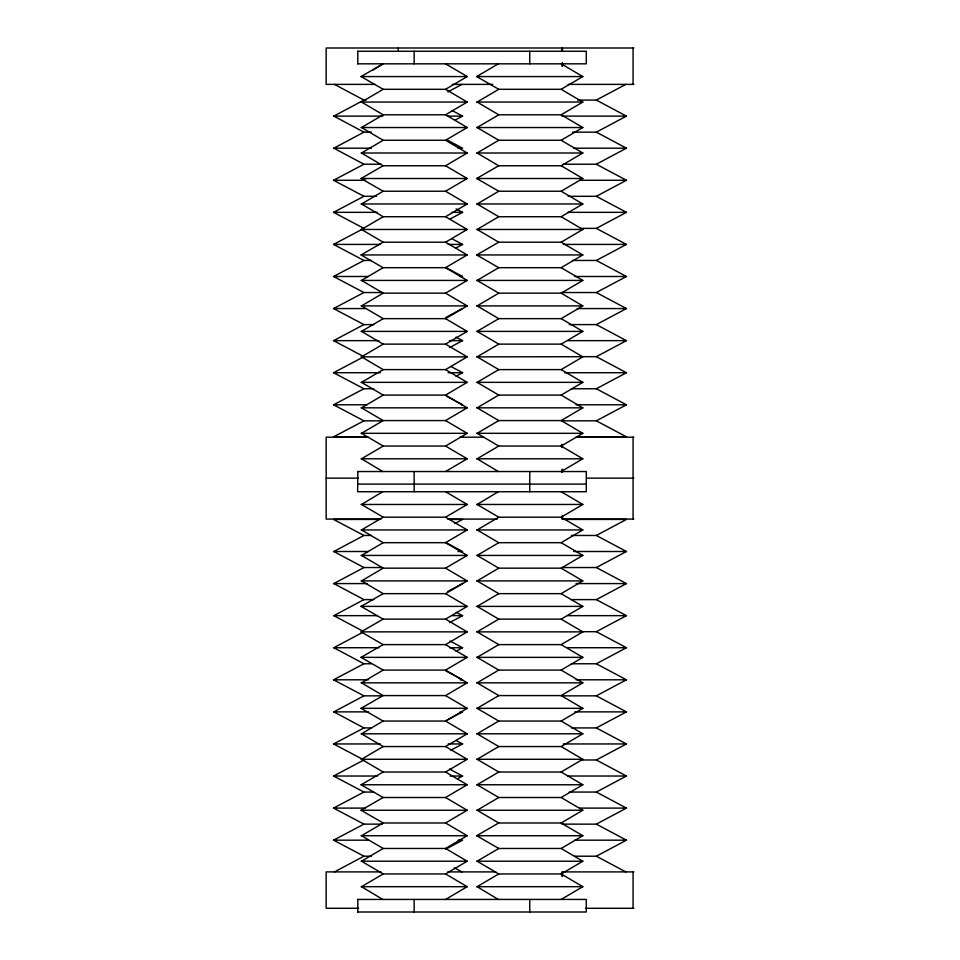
<?xml version="1.0" encoding="UTF-8"?>
<svg xmlns="http://www.w3.org/2000/svg" width="960" height="960" viewBox="0 0 960 960"><rect width="100%" height="100%" fill="white"/><g stroke="black" fill="none" stroke-linecap="round" stroke-linejoin="round"><path stroke-width="1.44" d="M357.648 471.54L586.296 471.54L586.296 491.724L357.648 491.724L357.804 471.54M372.72 70.2L383.064 63.828L361.08 76.572L383.172 89.304L361.5 102.048L383.172 114.792L361.5 127.536L383.172 140.268L361.5 153.012L383.088 165.756L361.08 178.5L383.172 191.232L361.5 203.976L383.172 216.72L361.5 229.464L383.172 242.196L361.08 254.94L383.088 267.684L361.5 280.428L383.172 293.16L361.5 305.904L383.172 318.648L361.5 331.392L383.172 344.124L361.5 356.868L383.172 369.612L361.5 382.356L383.172 395.088L361.5 407.832L383.172 420.576L361.5 433.32L383.172 446.052L361.5 458.796L382.74 471.54M382.74 491.724L361.5 504.468L383.172 517.2L361.5 529.944L383.172 542.688L361.5 555.432L383.172 568.164L361.5 580.908L383.172 593.652L361.08 606.396L383.088 619.128L361.08 631.872L383.088 644.616L361.08 657.36L383.088 670.092L361.5 682.836L383.088 695.58L361.08 708.324L383.088 721.056L361.5 733.8L383.172 746.544L361.5 759.288L383.172 772.02L361.08 784.764L383.088 797.508L361.08 810.252L383.172 822.984L361.5 835.728L383.172 848.472L361.5 861.216L383.172 873.948L361.5 886.692L382.74 899.436M498.336 491.724L477.096 504.468L498.768 517.2L477.096 529.944L498.768 542.688L477.096 555.432L498.768 568.164L477.096 580.908L498.768 593.652L477.096 606.396L498.768 619.128L477.096 631.872L498.768 644.616L477.096 657.36L498.768 670.092L477.096 682.836L498.768 695.58L477.096 708.324L498.768 721.056L477.096 733.8L498.768 746.544L477.096 759.288L498.768 772.02L477.096 784.764L498.768 797.508L477.096 810.252L498.696 822.984L476.676 835.728L498.768 848.472L477.096 861.216L498.768 873.948L477.096 886.692L498.336 899.436M382.74 89.304L445.56 89.304L467.22 76.572L445.56 63.828M498.336 471.54L477.096 458.796L498.768 446.052L477.096 433.32L498.768 420.576L477.096 407.832L498.768 395.088L477.096 382.356L498.768 369.612L477.096 356.868L498.768 344.124L477.096 331.392L498.768 318.648L477.096 305.904L498.768 293.16L477.096 280.428L498.696 267.684L476.676 254.94L498.768 242.196L477.096 229.464L498.768 216.72L477.096 203.976L498.768 191.232L476.676 178.5L498.696 165.756L477.096 153.012L498.768 140.268L477.096 127.536L498.768 114.792L477.096 102.048L498.768 89.304L476.676 76.572L498.336 63.828M382.74 114.792L445.56 114.792L467.22 102.048L445.56 89.304M382.74 140.268L445.56 140.268L467.22 127.536L445.56 114.792M498.336 89.304L561.168 89.304L582.828 76.572L561.168 63.828M382.74 165.756L445.56 165.756L467.22 153.012L445.56 140.268M498.336 114.792L561.168 114.792L582.828 102.048L561.168 89.304M382.74 191.232L445.56 191.232L467.22 178.5L445.56 165.756M498.336 140.268L561.168 140.268L582.828 127.536L561.168 114.792M382.74 216.72L445.56 216.72L467.22 203.976L445.56 191.232M498.336 165.756L561.168 165.756L582.828 153.012L561.168 140.268M382.74 242.196L445.56 242.196L467.22 229.464L445.56 216.72M498.336 191.232L561.168 191.232L582.828 178.5L561.168 165.756M382.74 267.684L445.56 267.684L467.22 254.94L445.56 242.196M498.336 216.72L561.168 216.72L582.828 203.976L561.168 191.232M382.74 293.16L445.56 293.16L467.22 280.428L445.56 267.684M498.336 242.196L561.168 242.196L582.828 229.464L561.168 216.72M382.74 318.648L445.56 318.648L467.22 305.904L445.56 293.16M498.336 267.684L561.168 267.684L582.828 254.94L561.168 242.196M382.74 344.124L445.56 344.124L467.22 331.392L445.56 318.648M498.336 293.16L561.168 293.16L582.828 280.428L561.168 267.684M382.74 369.612L445.56 369.612L467.22 356.868L445.56 344.124M498.336 318.648L561.168 318.648L582.828 305.904L561.168 293.16M382.74 395.088L445.56 395.088L467.22 382.356L445.56 369.612M498.336 344.124L561.168 344.124L582.828 331.392L561.168 318.648M382.74 420.576L445.56 420.576L467.22 407.832L445.56 395.088M498.336 369.612L561.168 369.612L582.828 356.868L561.168 344.124M382.74 446.052L445.56 446.052L467.22 433.32L445.56 420.576M498.336 395.088L561.168 395.088L582.828 382.356L561.168 369.612M445.56 471.54L467.22 458.796L445.56 446.052M498.336 420.576L561.168 420.576L582.828 407.832L561.168 395.088M498.336 446.052L561.168 446.052L582.828 433.32L561.168 420.576M382.74 517.2L445.56 517.2L467.22 504.468L445.56 491.724M561.168 471.54L582.828 458.796L561.168 446.052M382.74 542.688L445.56 542.688L467.22 529.944L445.56 517.2M382.74 568.164L445.56 568.164L467.22 555.432L445.56 542.688M498.336 517.2L561.168 517.2L582.828 504.468L561.168 491.724M382.74 593.652L445.56 593.652L467.22 580.908L445.56 568.164M498.336 542.688L561.168 542.688L582.828 529.944L561.168 517.2M382.74 619.128L445.56 619.128L467.22 606.396L445.56 593.652M498.336 568.164L561.168 568.164L582.828 555.432L561.168 542.688M382.74 644.616L445.56 644.616L467.22 631.872L445.56 619.128M498.336 593.652L561.168 593.652L582.828 580.908L561.168 568.164M382.74 670.092L445.56 670.092L467.22 657.36L445.56 644.616M498.336 619.128L561.168 619.128L582.828 606.396L561.168 593.652M382.74 695.58L445.56 695.58L467.22 682.836L445.56 670.092M498.336 644.616L561.168 644.616L582.828 631.872L561.168 619.128M382.74 721.056L445.56 721.056L467.22 708.324L445.56 695.58M498.336 670.092L561.168 670.092L582.828 657.36L561.168 644.616M382.74 746.544L445.56 746.544L467.22 733.8L445.56 721.056M498.336 695.58L561.168 695.58L582.828 682.836L561.168 670.092M382.74 772.02L445.56 772.02L467.22 759.288L445.56 746.544M498.336 721.056L561.168 721.056L582.828 708.324L561.168 695.58M382.74 797.508L445.56 797.508L467.22 784.764L445.56 772.02M498.336 746.544L561.168 746.544L582.828 733.8L561.168 721.056M382.74 822.984L445.56 822.984L467.22 810.252L445.56 797.508M498.336 772.02L561.168 772.02L582.828 759.288L561.168 746.544M382.74 848.472L445.56 848.472L467.22 835.728L445.56 822.984M498.336 797.508L561.168 797.508L582.828 784.764L561.168 772.02M382.74 873.948L445.56 873.948L467.22 861.216L445.56 848.472M498.336 822.984L561.168 822.984L582.828 810.252L561.168 797.508M445.56 899.436L467.22 886.692L445.56 873.948M498.336 848.472L561.168 848.472L582.828 835.728L561.168 822.984M498.336 873.948L561.168 873.948L582.828 861.216L561.168 848.472M561.168 899.436L582.828 886.692L561.168 873.948M447.876 91.896L461.964 84.384M577.728 100.08L596.328 100.08L625.812 84.384M572.46 132.156L596.328 132.156L626.448 116.124L596.328 100.08M449.508 219.312L462.6 212.34L456.06 208.86M562.956 164.232L596.328 164.232L626.448 148.2L596.328 132.156M456.06 247.908L462.6 244.416L452.124 238.836M568.176 196.308L596.328 196.308L626.448 180.276L596.328 164.232M580.752 228.384L596.328 228.384L626.448 212.34L596.328 196.308M445.584 317.628L462.336 308.568M572.46 260.46L596.328 260.46L626.448 244.416L596.328 228.384M449.508 347.616L462.6 340.644L456.06 337.152M561.924 292.536L596.328 292.536L626.448 276.492L596.328 260.46M456.06 376.2L462.6 372.72L450.816 366.444M569.256 324.6L596.328 324.6L626.448 308.568L596.328 292.536M476.676 356.868L596.328 356.676L626.448 340.644L596.328 324.6M571.392 388.752L596.328 388.752L626.448 372.72L596.328 356.676M561.924 420.828L596.328 420.828L626.448 404.796L596.328 388.752M454.752 523.62L462.6 519.432L449.472 519.432M447.552 591.6L453.816 588.252M455.076 587.592L462.6 583.584L461.52 583.584M571.392 535.464L596.328 535.464L626.448 519.432L564.816 519.432M449.508 622.632L462.6 615.66L456.324 612.312M561.924 567.54L596.328 567.54L626.448 551.508L596.328 535.464M456.06 651.216L462.6 647.724L450.06 641.052M571.392 599.616L596.328 599.616L626.448 583.584L596.328 567.54M580.752 631.692L596.328 631.692L626.448 615.66L596.328 599.616M445.584 720.936L462.6 711.876L460.116 711.876M571.392 663.768L596.328 663.768L626.448 647.724L596.328 631.692M450.816 750.228L462.6 743.952L456.06 740.46M561.924 695.844L596.328 695.844L626.448 679.8L596.328 663.768M457.368 778.812L462.6 776.028L449.508 769.056M571.392 727.92L596.328 727.92L626.448 711.876L596.328 695.844M334.464 871.908L363.936 856.212L333.552 840.18L363.936 824.136L333.552 808.104L363.936 792.06L333.552 776.028L363.936 759.984L333.552 743.952L363.936 727.92L333.816 711.876L363.936 695.844L333.552 679.8L363.936 663.768L333.816 647.724L362.664 632.364M580.752 759.984L596.328 759.984L626.448 743.952L596.328 727.92M445.584 849.24L462.6 840.18L458.076 840.18M569.256 792.06L596.328 792.06L626.448 776.028L596.328 759.984M561.924 824.136L596.328 824.136L626.448 808.104L596.328 792.06M574.584 856.212L596.328 856.212L626.448 840.18L596.328 824.136M455.076 120.132L462.6 116.124L452.124 110.544M367.032 436.86L333.552 436.86L363.936 420.828L333.552 404.796L363.936 388.752L333.552 372.72L363.936 356.676L333.552 340.644L363.936 324.6L333.552 308.568L363.936 292.536L333.552 276.492L363.936 260.46L333.552 244.416L363.936 228.384L333.552 212.34L363.936 196.308L333.552 180.276L363.936 164.232L333.816 148.2L363.936 132.156L333.816 116.124L363.936 100.08L334.464 84.384M633.84 48L326.16 48L326.16 84.384L374.568 84.384M357.648 51.264L586.296 51.264L586.296 63.828L357.648 63.828M361.08 76.572L467.22 76.572M476.676 76.572L582.828 76.572M452.268 84.384L492.744 84.384M568.116 84.384L633.84 84.384M363.672 100.08L366.084 100.08M361.08 102.048L467.22 102.048M476.676 102.048L582.828 102.048M333.552 116.124L382.728 116.124M448.176 116.124L462.6 116.124M561.924 116.124L626.448 116.124M361.08 127.536L467.22 127.536M476.676 127.536L582.828 127.536M363.672 132.156L371.364 132.156M333.552 148.2L371.388 148.2M458.076 148.2L462.6 148.2L447.552 140.172M573.66 148.2L626.448 148.2M361.08 153.012L467.22 153.012M476.676 153.012L582.828 153.012M363.672 164.232L381.264 164.232M361.08 178.5L467.22 178.5M476.676 178.5L582.828 178.5M333.552 180.276L365.604 180.276M579.672 180.276L626.448 180.276M363.672 196.308L376.392 196.308M361.08 203.976L467.22 203.976M476.676 203.976L582.828 203.976M333.552 212.34L377.328 212.34M452.088 212.34L462.6 212.34M567.72 212.34L626.448 212.34M361.08 229.464L467.22 229.464M476.676 229.464L582.828 229.464M333.552 244.416L380.328 244.416M448.176 244.416L462.6 244.416M563.364 244.416L626.448 244.416M361.08 254.94L467.22 254.94M476.676 254.94L582.828 254.94M363.672 260.46L371.364 260.46M333.552 276.492L368.448 276.492M460.116 276.492L462.6 276.492L445.584 267.432M574.86 276.492L626.448 276.492M361.08 280.428L467.22 280.428M476.676 280.428L582.828 280.428M363.672 292.536L382.272 292.536M361.08 305.904L467.22 305.904M476.676 305.904L582.828 305.904M333.552 308.568L365.604 308.568M577.272 308.568L626.448 308.568M363.672 324.6L373.752 324.6M361.08 331.392L467.22 331.392M476.676 331.392L582.828 331.392M333.552 340.644L378.828 340.644M449.472 340.644L462.6 340.644M567.72 340.644L626.448 340.644M361.08 356.868L467.22 356.868M333.552 372.72L380.328 372.72M448.176 372.72L462.6 372.72M564.816 372.72L626.448 372.72M361.08 382.356L467.22 382.356M476.676 382.356L582.828 382.356M363.672 388.752L373.752 388.752M333.552 404.796L367.032 404.796M461.52 404.796L462.6 404.796L446.892 396.42M576.072 404.796L626.448 404.796M361.08 407.832L467.22 407.832M476.676 407.832L582.828 407.832M363.672 420.828L382.272 420.828M361.08 433.32L467.22 433.32M476.676 433.32L582.828 433.32M461.52 436.86L462.6 436.86M577.272 436.86L626.448 436.86L596.328 420.828M368.16 437.196L326.16 437.196L326.16 519.096L380.964 519.096M459.768 437.196L483.744 437.196M575.904 437.196L633.84 437.196M361.08 458.796L467.22 458.796M476.676 458.796L582.828 458.796M326.16 478.152L358.26 478.152M587.04 478.152L633.84 478.152M357.648 484.104L586.296 484.104M361.08 504.468L467.22 504.468M476.676 504.468L582.828 504.468M447.78 519.096L497.232 519.096M563.616 519.096L633.84 519.096M378.828 519.432L333.552 519.432L363.936 535.464L333.816 551.508L363.936 567.54L333.816 583.584L363.936 599.616L333.816 615.66L362.628 630.996M361.08 529.944L467.22 529.944M476.676 529.944L582.828 529.944M363.672 535.464L371.364 535.464M333.552 551.508L368.448 551.508M458.076 551.508L462.6 551.508L445.584 542.436M573.66 551.508L626.448 551.508M361.08 555.432L467.22 555.432M476.676 555.432L582.828 555.432M363.672 567.54L382.272 567.54M361.08 580.908L467.22 580.908M476.676 580.908L582.828 580.908M333.552 583.584L367.032 583.584M576.072 583.584L626.448 583.584M363.672 599.616L373.752 599.616M361.08 606.396L467.22 606.396M476.676 606.396L582.828 606.396M333.552 615.66L377.328 615.66M452.088 615.66L462.6 615.66M567.72 615.66L626.448 615.66M361.08 631.872L467.22 631.872M476.676 631.872L582.828 631.872M333.552 647.724L378.828 647.724M449.472 647.724L462.6 647.724M567.72 647.724L626.448 647.724M361.08 657.36L467.22 657.36M476.676 657.36L582.828 657.36M363.672 663.768L371.364 663.768M333.552 679.8L368.448 679.8M460.116 679.8L462.6 679.8L445.584 670.74M576.072 679.8L626.448 679.8M361.08 682.836L467.22 682.836M476.676 682.836L582.828 682.836M363.672 695.844L382.272 695.844M361.08 708.324L467.22 708.324M476.676 708.324L582.828 708.324M333.552 711.876L368.448 711.876M574.86 711.876L626.448 711.876M363.672 727.92L371.364 727.92M361.08 733.8L467.22 733.8M476.676 733.8L582.828 733.8M333.552 743.952L380.328 743.952M448.176 743.952L462.6 743.952M563.364 743.952L626.448 743.952M361.08 759.288L467.22 759.288M476.676 759.288L582.828 759.288M333.552 776.028L377.328 776.028M450.072 776.028L462.6 776.028M567.72 776.028L626.448 776.028M361.08 784.764L467.22 784.764M476.676 784.764L582.828 784.764M363.672 792.06L373.752 792.06M333.552 808.104L365.604 808.104M579.672 808.104L626.448 808.104M361.08 810.252L467.22 810.252M476.676 810.252L582.828 810.252M363.672 824.136L382.272 824.136M361.08 835.728L467.22 835.728M476.676 835.728L582.828 835.728M333.552 840.18L368.448 840.18M574.86 840.18L626.448 840.18M363.672 856.212L371.364 856.212M361.08 861.216L467.22 861.216M476.676 861.216L582.828 861.216M380.964 871.908L326.16 871.908L326.16 908.292L358.596 908.292M447.78 871.908L495.732 871.908M563.616 871.908L633.84 871.908M361.08 886.692L467.22 886.692M476.676 886.692L582.828 886.692M357.648 899.436L586.296 899.436L586.296 912L357.648 912M585.456 908.292L633.84 908.292M596.328 856.212L625.812 871.908M454.284 867.816L461.964 871.908M633.072 48L633.072 84.384M633.072 437.196L633.072 519.096M633.072 871.908L633.072 908.292M562.404 48L562.404 50.916M562.404 62.556L562.404 66.192M562.404 444.516L562.404 447.444M562.404 469.368L562.404 472.296M562.404 516.168L562.404 519.096M562.404 871.908L562.404 876.456M562.152 48L562.152 50.28M562.152 63.924L562.152 66.192M562.152 444.516L562.152 447.444M562.152 469.368L562.152 472.296M562.152 516.168L562.152 519.096M562.152 871.908L562.152 876.456M561.684 48L561.684 50.28M561.684 444.516L561.684 447.444M529.752 51.264L529.752 63.828M529.752 471.54L529.752 491.724M529.752 899.436L529.752 912M414.156 51.264L414.156 63.828M414.156 471.54L414.156 491.724M414.156 899.436L414.156 912M398.316 48L398.316 50.28M357.804 51.264L357.804 63.828M357.804 899.436L357.804 912"/></g></svg>
